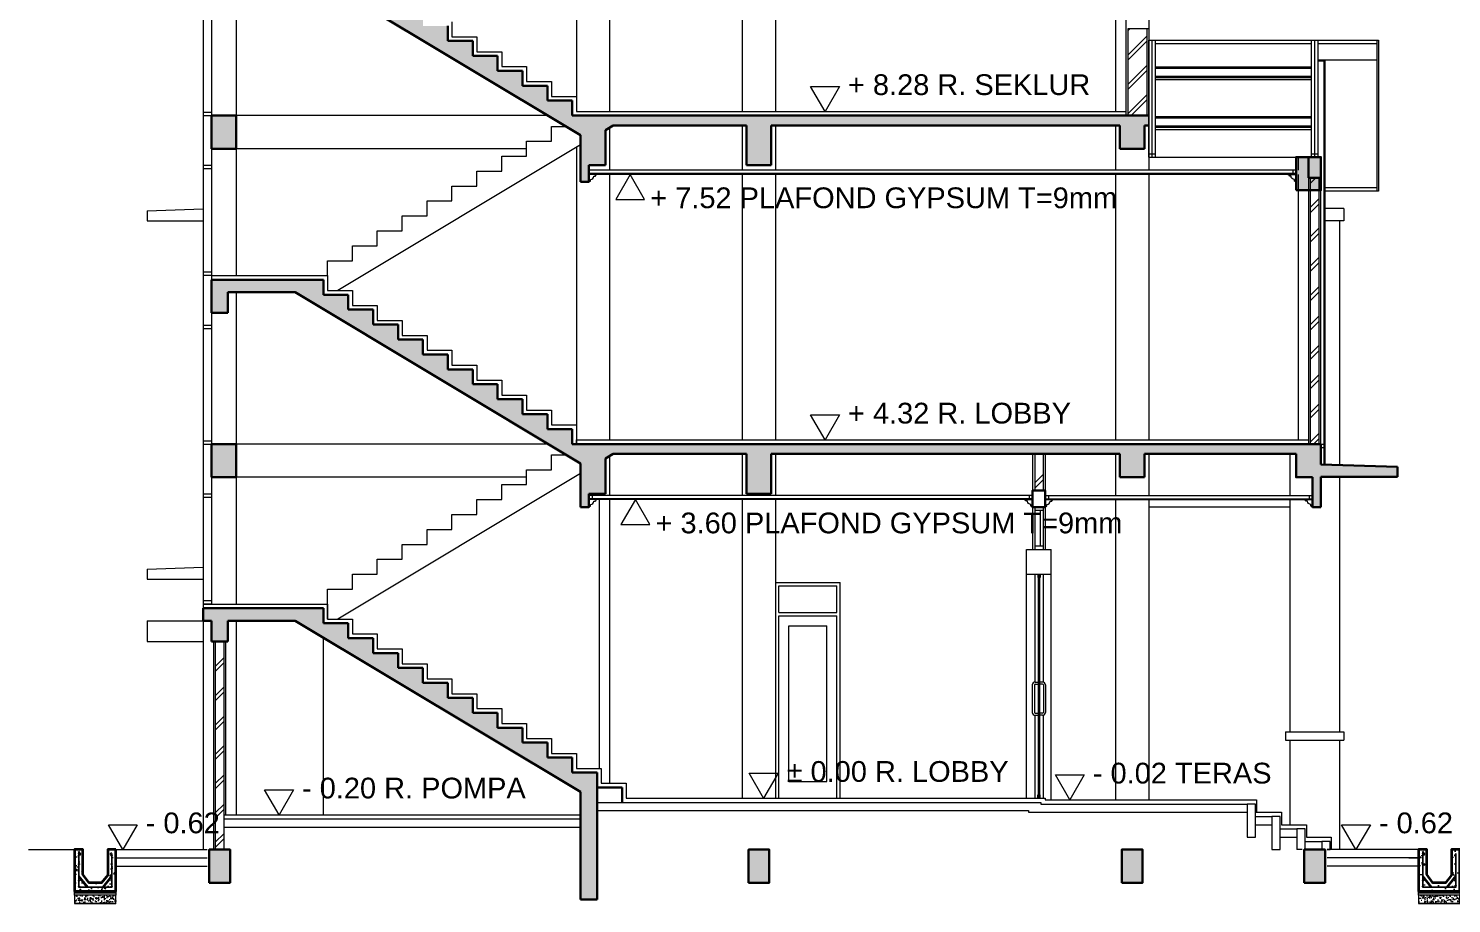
# Model space of a CAD drawing. Header units: millimetres. Extents: x -11 to 1593, y -101 to 195.
# Drawn here: x 1175.43 to 1192.59, y 148.27 to 158.82 of the extents above; entities that cross this region are included whole.
import ezdxf

# ---------------------------------------------------------------- set-up
doc = ezdxf.new("R2010")
doc.units = ezdxf.units.MM
for name, color, linetype, lineweight in [('ars', 11, 'Continuous', 5), ('ARSIR BETON', 47, 'Continuous', 5), ('ARSIR WARNA', 43, 'Continuous', 0), ('balok', 111, 'Continuous', 35), ('bata', 5, 'Continuous', 25), ('blk', 1, 'Continuous', 30), ('dinding', 5, 'Continuous', 15), ('kap', 71, 'Continuous', 15), ('kus', 63, 'Continuous', 15), ('lan', 7, 'Continuous', 15), ('not', 7, 'Continuous', 20), ('PARTISI', 190, 'Continuous', 9), ('pla', 213, 'Continuous', 15), ('sol kol', 8, 'Continuous', 0), ('tem', 5, 'Continuous', 20), ('u', 6, 'Continuous', 20)]:
    doc.layers.add(name, color=color, linetype=linetype, lineweight=lineweight)
doc.styles.add('S', font='SIMPLEX', dxfattribs={"width": 1.1})
doc.styles.get("Standard").update_dxf_attribs({"font": 'ARIALUNI.TTF'})
doc.linetypes.add('BATTING', pattern='A,0.0001,-0.1,[134,ltypeshp.shx,S=0.1,R=0,X=-0.1,Y=0],-0.2,[134,ltypeshp.shx,S=0.1,R=180,X=0.1,Y=0],-0.1', length=0.4001)

# ---------------------------------------------------------------- blocks, each defined once
blk = doc.blocks.new('PEIL')
blk.add_lwpolyline([(-0.188, 0.325), (0.188, 0.325), (0, 0)], close=True)
at = {"style": 'S', "width": 1.1, "flags": 4}
blk.add_attdef('CAT', (0.265, 0.036), '', height=0.2, dxfattribs=at)
blk = doc.blocks.new('PEILA')
blk.add_lwpolyline([(-0.188, -0.325), (0.188, -0.325), (0, 0)], close=True)
at = {"style": 'S', "width": 1.1, "flags": 4}
blk.add_attdef('CAT', (0.265, -0.289), '', height=0.2, dxfattribs=at)
blk = doc.blocks.new('uditch30')
at = {"layer": 'ARSIR BETON'}
h = blk.add_hatch(dxfattribs=at)
h.set_pattern_fill('AR-CONC', color=256, scale=0.00125, style=0)
h.set_pattern_definition([(50, (-125.69034, -36.08426), (0.22772344, -0.0199232), [0.02381173, -0.261929]), (355, (-125.69034, -36.08426), (-0.0440521, 0.23881305), [0.0190494, -0.2095432]), (100.451, (-125.67136, -36.08592), (0.18367216, 0.21888875), [0.02023684, -0.22260527]), (46.1842, (-125.69034, -36.02076), (0.3388378, -0.0525512), [0.0357176, -0.3928935]), (96.6356, (-125.6621, -36.02514), (0.2967457, 0.3092719), [0.0303553, -0.3339079]), (351.184, (-125.69034, -36.02076), (0.2967461, 0.3092714), [0.0285741, -0.3143148]), (21, (-125.6586, -36.03663), (0.18951245, -0.12782775), [0.02381173, -0.261929]), (326, (-125.6586, -36.03663), (0.07725003, 0.2302275), [0.0190494, -0.2095432]), (71.4514, (-125.6428, -36.04729), (0.26676195, 0.10240025), [0.02023684, -0.22260527]), (37.5, (-125.69034, -36.08426), (0.00386063, 0.105690367), [0, -0.20700328, 0, -0.2127181, 0, -0.21033692]), (7.5, (-125.69034, -36.08426), (0.08352187, 0.12522165), [0, -0.12128106, 0, -0.20224093, 0, -0.08016615]), (327.5, (-125.76114, -36.08426), (0.16948274, -0.0071607), [0, -0.07937242, 0, -0.24764196, 0, -0.32860183]), (317.5, (-125.79289, -36.08426), (0.18515547, 0.03178208), [0, -0.10318415, 0, -0.16445966, 0, -0.23335492])])
h.paths.add_polyline_path([(0.15, 0.5), (0.25, 0.5), (0.25, 0.15), (-0.25, 0.15), (-0.25, 0.65), (-0.15, 0.65), (-0.15, 0.35), (-0.075, 0.25), (0.075, 0.25), (0.149, 0.343), (0.149, 0.392), (0.15, 0.393)])
h.paths.add_polyline_path([(0.25, 0.54), (0.15, 0.54), (0.15, 0.65), (0.2, 0.65), (0.25, 0.65)])
h = blk.add_hatch(dxfattribs=at)
h.set_pattern_fill('AR-SAND', color=256, scale=0.000999968, style=0)
h.set_pattern_definition([(37.5, (119.454956, -26.241597), (-0.001599979, 0.048939735), [0, -0.038606747, 0, -0.043178598, 0, -0.04127366]), (7.5, (119.454956, -26.2416), (0.04495087, 0.071680183), [0, -0.020827324, 0, -0.03479687, 0, -0.013334567]), (327.5, (119.423715, -26.241597), (0.079096669, 0.000143714), [0, -0.012699588, 0, -0.045718516, 0, -0.059688062]), (317.5, (119.423715, -26.2416), (0.076353166, 0.02229221), [0, -0.006349794, 0, -0.029971027, 0, -0.034288887])])
h.paths.add_polyline_path([(-0.25, 0), (0.25, 0), (0.25, 0.1), (-0.25, 0.1)])
for p, q in [((0.25, 0.1), (-0.25, 0.1)), ((0.25, 0), (-0.25, 0))]:
    blk.add_line(p, q)
at = {"layer": 'ars'}
for points in [[(-0.25, 0.15), (0.25, 0.15), (0.25, 0.1), (-0.25, 0.1)], [(-0.25, 0), (0.25, 0), (0.25, 0.1), (-0.25, 0.1)]]:
    blk.add_lwpolyline(points, close=True, dxfattribs=at)
at = {"layer": 'ARSIR WARNA', "linetype": 'BATTING', "ltscale": 0.06}
blk.add_lwpolyline([(0.25, 0.125), (-0.25, 0.125)], dxfattribs=at)
at = {"layer": 'balok', "ltscale": 0.01}
blk.add_lwpolyline([(0.25, 0.65), (0.15, 0.65), (0.15, 0.343), (0.075, 0.25), (-0.075, 0.25), (-0.15, 0.35), (-0.15, 0.65), (-0.25, 0.65), (-0.25, 0.15), (0.25, 0.15)], close=True, dxfattribs=at)
blk.add_lwpolyline([(0.25, 0.54), (0.25, 0.6)], dxfattribs=at)
at = {"layer": 'bata', "lineweight": 9}
for p, q in [((-0.202, 0.627), (-0.202, 0.197)), ((-0.197, 0.611), (-0.197, 0.202)), ((0.2, 0.202), (0.2, 0.586)), ((0.205, 0.197), (0.205, 0.604)), ((-0.202, 0.197), (0.205, 0.197)), ((-0.197, 0.202), (0.2, 0.202))]:
    blk.add_line(p, q, dxfattribs=at)
at = {"layer": 'bata'}
for p, q in [((-0.181, 0.587), (-0.177, 0.59)), ((-0.197, 0.336), (-0.091, 0.202)), ((-0.197, 0.323), (-0.101, 0.202)), ((0.091, 0.202), (0.2, 0.338)), ((0.101, 0.202), (0.2, 0.326))]:
    blk.add_line(p, q, dxfattribs=at)
for points in [[(-0.177, 0.59), (-0.202, 0.627)], [(-0.177, 0.59), (-0.181, 0.587), (-0.197, 0.611)]]:
    blk.add_lwpolyline(points, dxfattribs=at)
at = {"layer": 'bata', "lineweight": 9}
blk.add_lwpolyline([(0.2, 0.586), (0.193, 0.575), (0.189, 0.578), (0.205, 0.604)], dxfattribs=at)
at = {"layer": 'bata'}
for centre in [(-0.195, 0.601), (0.197, 0.576), (-0.197, 0.475), (-0.197, 0.475), (-0.195, 0.475), (0.197, 0.475), (0.197, 0.475), (-0.196, 0.275), (-0.195, 0.205), (0.196, 0.275), (0.197, 0.205)]:
    blk.add_circle(centre, 0.00268, dxfattribs=at)
at = {"layer": 'lan'}
for p, q in [((-0.15, 0.65), (-0.15, 0.55)), ((-0.15, 0.65), (-0.15, 0.55)), ((-0.15, 0.65), (-0.15, 0.55)), ((0.15, 0.65), (0.15, 0.55)), ((0.25, 0.65), (0.25, 0.586)), ((0.25, 0.65), (0.25, 0.586))]:
    blk.add_line(p, q, dxfattribs=at)
at = {"layer": 'tem'}
for p, q in [((-0.25, 0.65), (-0.25, 0.25)), ((-0.25, 0.55), (-0.25, 0.25)), ((-0.25, 0.55), (-0.25, 0.25)), ((-0.25, 0.55), (-0.25, 0.25)), ((-0.25, 0.55), (-0.25, 0.25)), ((0.25, 0.65), (0.25, 0.25)), ((0.25, 0.65), (0.25, 0.25)), ((0.25, 0.65), (0.25, 0.25)), ((0.25, 0.65), (0.25, 0.25)), ((0.25, 0.65), (0.25, 0.25)), ((0.25, 0.55), (0.25, 0.25))]:
    blk.add_line(p, q, dxfattribs=at)

msp = doc.modelspace()

# ---------------------------------------------------------------- hatches: boundary and pattern name
at = {"layer": 'ars'}
h = msp.add_hatch(dxfattribs=at)
h.set_pattern_fill('TEMBOK', color=256, scale=0.25)
h.set_pattern_definition([(45, (1174.74117, 108.1377), (-0.1767767, 0.1767767), []), (45, (1174.80367, 108.1377), (-0.1767767, 0.1767767), [])])
h.paths.add_polyline_path([(1188.687, 157.7667), (1188.687, 158.8167), (1188.912, 158.8167), (1188.912, 157.7667)])
h = msp.add_hatch(dxfattribs=at)
h.set_pattern_fill('TEMBOK', color=256, scale=0.25)
h.set_pattern_definition([(45, (1176.94117, 104.1777), (-0.1767767, 0.1767767), []), (45, (1177.00367, 104.1777), (-0.1767767, 0.1767767), [])])
h.paths.add_polyline_path([(1190.887, 153.8067), (1190.887, 157.0167), (1190.987, 157.0167), (1190.987, 153.8067)])
h = msp.add_hatch(dxfattribs=at)
h.set_pattern_fill('TEMBOK', color=256, scale=0.25)
h.set_pattern_definition([(45, (1173.61617, 104.0377), (-0.1767767, 0.1767767), []), (45, (1173.67867, 104.0377), (-0.1767767, 0.1767767), [])])
h.paths.add_polyline_path([(1187.662, 153.6167), (1187.562, 153.6167), (1187.562, 153.2467), (1187.662, 153.2467)])
h = msp.add_hatch(dxfattribs=at)
h.set_pattern_fill('TEMBOK', color=256, scale=0.25)
h.set_pattern_definition([(45, (1163.74117, 99.7077), (-0.1767767, 0.1767767), []), (45, (1163.80367, 99.7077), (-0.1767767, 0.1767767), [])])
h.paths.add_polyline_path([(1177.687, 148.9167), (1177.687, 151.4267), (1177.787, 151.4267), (1177.787, 148.9167)])
at = {"layer": 'sol kol'}
h = msp.add_hatch(color=256, dxfattribs=at)
h.dxf.hatch_style = 1
h.paths.add_polyline_path([(1188.587, 157.3667), (1188.887, 157.3667), (1188.887, 157.6467), (1188.937, 157.6467), (1188.937, 157.7667), (1181.987, 157.7667), (1181.987, 157.9467), (1181.687, 157.9467), (1181.687, 158.1267), (1181.387, 158.1267), (1181.387, 158.3067), (1181.087, 158.3067), (1181.087, 158.4867), (1180.787, 158.4867), (1180.787, 158.6667), (1180.487, 158.6667), (1180.487, 158.8467), (1180.187, 158.8467), (1180.187, 159.0267), (1179.887, 159.0267), (1179.887, 159.2067), (1179.587, 159.2067), (1179.587, 159.3867), (1179.287, 159.3867), (1179.287, 159.5667), (1178.987, 159.5667), (1178.987, 159.7467), (1177.637, 159.7467), (1177.637, 159.3467), (1177.837, 159.3467), (1177.837, 159.5967), (1178.6454, 159.5967), (1182.087, 157.5318), (1182.087, 156.9667), (1182.187, 156.9667), (1182.187, 157.1667), (1182.387, 157.1667), (1182.387, 157.5918), (1182.4785, 157.6467), (1184.087, 157.6467), (1184.087, 157.1667), (1184.387, 157.1667), (1184.387, 157.6467), (1188.587, 157.6467)])
h = msp.add_hatch(color=256, dxfattribs=at)
h.dxf.hatch_style = 1
h.paths.add_polyline_path([(1177.637, 157.3667), (1177.937, 157.3667), (1177.937, 157.7667), (1177.637, 157.7667)])
h = msp.add_hatch(color=256, dxfattribs=at)
h.dxf.hatch_style = 1
h.paths.add_polyline_path([(1190.712, 156.8667), (1191.012, 156.8667), (1191.012, 157.2667), (1190.712, 157.2667)])
h = msp.add_hatch(color=256, dxfattribs=at)
h.dxf.hatch_style = 1
h.paths.add_polyline_path([(1181.987, 153.8067), (1181.987, 153.9867), (1181.687, 153.9867), (1181.687, 154.1667), (1181.387, 154.1667), (1181.387, 154.3467), (1181.087, 154.3467), (1181.087, 154.5267), (1180.787, 154.5267), (1180.787, 154.7067), (1180.487, 154.7067), (1180.487, 154.8867), (1180.187, 154.8867), (1180.187, 155.0667), (1179.887, 155.0667), (1179.887, 155.2467), (1179.587, 155.2467), (1179.587, 155.4267), (1179.287, 155.4267), (1179.287, 155.6067), (1178.987, 155.6067), (1178.987, 155.7867), (1177.637, 155.7867), (1177.637, 155.3867), (1177.837, 155.3867), (1177.837, 155.6367), (1178.6454, 155.6367), (1182.087, 153.5718), (1182.087, 153.0467), (1182.187, 153.0467), (1182.187, 153.1367), (1182.187, 153.2067), (1182.387, 153.2067), (1182.387, 153.6318), (1182.4785, 153.6867), (1184.087, 153.6867), (1184.087, 153.2067), (1184.387, 153.2067), (1184.387, 153.6867), (1188.587, 153.6867), (1188.587, 153.4067), (1188.887, 153.4067), (1188.887, 153.6867), (1190.712, 153.6867), (1190.712, 153.4067), (1190.912, 153.4067), (1190.912, 153.2827), (1190.912, 153.2067), (1190.912, 153.0467), (1191.012, 153.0467), (1191.012, 153.4117), (1191.937, 153.4117), (1191.937, 153.5317), (1191.012, 153.5617), (1191.012, 153.8067)])
h = msp.add_hatch(color=256, dxfattribs=at)
h.dxf.hatch_style = 1
h.paths.add_polyline_path([(1177.637, 153.4067), (1177.937, 153.4067), (1177.937, 153.8067), (1177.637, 153.8067)])
h = msp.add_hatch(color=256, dxfattribs=at)
h.dxf.hatch_style = 1
h.paths.add_polyline_path([(1182.287, 148.3167), (1182.287, 149.8467), (1181.987, 149.8467), (1181.987, 150.0267), (1181.687, 150.0267), (1181.687, 150.2067), (1181.387, 150.2067), (1181.387, 150.3867), (1181.087, 150.3867), (1181.087, 150.5667), (1180.787, 150.5667), (1180.787, 150.7467), (1180.487, 150.7467), (1180.487, 150.9267), (1180.187, 150.9267), (1180.187, 151.1067), (1179.887, 151.1067), (1179.887, 151.2867), (1179.587, 151.2867), (1179.587, 151.4667), (1179.287, 151.4667), (1179.287, 151.6467), (1178.987, 151.6467), (1178.987, 151.8267), (1177.537, 151.8267), (1177.537, 151.6767), (1177.637, 151.6767), (1177.637, 151.4267), (1177.837, 151.4267), (1177.837, 151.6767), (1178.6454, 151.6767), (1182.087, 149.6118), (1182.087, 148.3167)])
h = msp.add_hatch(color=256, dxfattribs=at)
h.dxf.hatch_style = 1
h.paths.add_polyline_path([(1177.612, 148.5167), (1177.862, 148.5167), (1177.862, 148.9167), (1177.612, 148.9167)])
h = msp.add_hatch(color=256, dxfattribs=at)
h.dxf.hatch_style = 1
h.paths.add_polyline_path([(1184.112, 148.5167), (1184.362, 148.5167), (1184.362, 148.9167), (1184.112, 148.9167)])
h = msp.add_hatch(color=256, dxfattribs=at)
h.dxf.hatch_style = 1
h.paths.add_polyline_path([(1188.612, 148.5167), (1188.862, 148.5167), (1188.862, 148.9167), (1188.612, 148.9167)])
h = msp.add_hatch(color=256, dxfattribs=at)
h.dxf.hatch_style = 1
h.paths.add_polyline_path([(1190.812, 148.5167), (1191.062, 148.5167), (1191.062, 148.9167), (1190.812, 148.9167)])

# ---------------------------------------------------------------- linework, layer by layer
at = {"layer": 'ars'}
for p, q in [((1191.687, 158.4329), (1190.977, 158.4329)), ((1191.062, 153.5601), (1191.062, 158.4329)), ((1190.712, 157.0567), (1182.187, 157.0567)), ((1187.562, 153.6867), (1187.562, 153.2467)), ((1187.662, 153.6867), (1187.662, 153.2467)), ((1187.537, 153.1367), (1182.187, 153.1367)), ((1187.687, 153.1367), (1190.912, 153.1367))]:
    msp.add_line(p, q, dxfattribs=at)
for points in [[(1188.687, 157.7667), (1188.687, 158.8167), (1188.912, 158.8167), (1188.912, 157.7667)], [(1190.887, 153.8067), (1190.887, 157.0167), (1190.987, 157.0167), (1190.987, 153.8067)], [(1177.687, 148.9167), (1177.687, 151.4267), (1177.787, 151.4267), (1177.787, 148.9167)]]:
    msp.add_lwpolyline(points, close=True, dxfattribs=at)
at = {"layer": 'blk'}
for p, q in [((1182.087, 157.5318), (1178.6454, 159.5967)), ((1180.487, 158.8467), (1180.487, 158.6667)), ((1180.487, 158.6667), (1180.787, 158.6667)), ((1180.787, 158.6667), (1180.787, 158.4867)), ((1180.787, 158.4867), (1181.087, 158.4867)), ((1181.087, 158.4867), (1181.087, 158.3067)), ((1181.087, 158.3067), (1181.387, 158.3067)), ((1181.387, 158.3067), (1181.387, 158.1267)), ((1181.387, 158.1267), (1181.687, 158.1267)), ((1181.687, 158.1267), (1181.687, 157.9467)), ((1181.687, 157.9467), (1181.987, 157.9467)), ((1181.987, 157.9467), (1181.987, 157.7667)), ((1181.987, 157.7667), (1188.937, 157.7667)), ((1182.087, 157.5318), (1182.087, 156.9667)), ((1182.4785, 157.6467), (1182.387, 157.5918)), ((1182.387, 157.5918), (1182.387, 157.1667)), ((1182.4785, 157.6467), (1184.087, 157.6467)), ((1184.087, 157.6467), (1184.087, 157.1667)), ((1184.387, 157.6467), (1188.587, 157.6467)), ((1184.387, 157.6467), (1184.387, 157.1667)), ((1188.587, 157.6467), (1188.587, 157.3667)), ((1188.887, 157.6467), (1188.937, 157.6467)), ((1188.887, 157.6467), (1188.887, 157.3667)), ((1188.587, 157.3667), (1188.887, 157.3667)), ((1182.187, 157.1667), (1182.387, 157.1667)), ((1182.187, 157.1667), (1182.187, 156.9667)), ((1184.087, 157.1667), (1184.387, 157.1667)), ((1182.187, 156.9667), (1182.087, 156.9667)), ((1177.637, 155.7867), (1178.987, 155.7867)), ((1177.637, 155.3867), (1177.637, 155.7867)), ((1178.987, 155.7867), (1178.987, 155.6067)), ((1177.837, 155.6367), (1178.6454, 155.6367)), ((1177.837, 155.3867), (1177.837, 155.6367)), ((1182.087, 153.5718), (1178.6454, 155.6367)), ((1178.987, 155.6067), (1179.287, 155.6067)), ((1179.287, 155.6067), (1179.287, 155.4267)), ((1179.287, 155.4267), (1179.587, 155.4267)), ((1179.587, 155.4267), (1179.587, 155.2467)), ((1177.637, 155.3867), (1177.837, 155.3867)), ((1179.587, 155.2467), (1179.887, 155.2467)), ((1179.887, 155.2467), (1179.887, 155.0667)), ((1179.887, 155.0667), (1180.187, 155.0667)), ((1180.187, 155.0667), (1180.187, 154.8867)), ((1180.187, 154.8867), (1180.487, 154.8867)), ((1180.487, 154.8867), (1180.487, 154.7067)), ((1180.487, 154.7067), (1180.787, 154.7067)), ((1180.787, 154.7067), (1180.787, 154.5267)), ((1180.787, 154.5267), (1181.087, 154.5267)), ((1181.087, 154.5267), (1181.087, 154.3467)), ((1181.087, 154.3467), (1181.387, 154.3467)), ((1181.387, 154.3467), (1181.387, 154.1667)), ((1181.387, 154.1667), (1181.687, 154.1667)), ((1181.687, 154.1667), (1181.687, 153.9867)), ((1181.687, 153.9867), (1181.987, 153.9867)), ((1181.987, 153.9867), (1181.987, 153.8067)), ((1181.987, 153.8067), (1191.012, 153.8067)), ((1191.012, 153.8067), (1191.012, 153.5617)), ((1182.087, 153.5718), (1182.087, 153.0467)), ((1182.4785, 153.6867), (1182.387, 153.6318)), ((1182.387, 153.6318), (1182.387, 153.2067)), ((1182.4785, 153.6867), (1184.087, 153.6867)), ((1184.087, 153.6867), (1184.087, 153.2067)), ((1184.387, 153.6867), (1188.587, 153.6867)), ((1184.387, 153.6867), (1184.387, 153.2067)), ((1188.587, 153.6867), (1188.587, 153.4067)), ((1188.887, 153.6867), (1190.712, 153.6867)), ((1188.887, 153.6867), (1188.887, 153.4067)), ((1191.012, 153.5617), (1191.937, 153.5317)), ((1188.587, 153.4067), (1188.887, 153.4067)), ((1190.912, 153.4067), (1190.912, 153.2827)), ((1191.012, 153.4117), (1191.012, 153.0467)), ((1191.012, 153.4117), (1191.937, 153.4117)), ((1191.937, 153.5317), (1191.937, 153.4117)), ((1182.187, 153.2067), (1182.387, 153.2067)), ((1182.187, 153.2067), (1182.187, 153.0467)), ((1184.087, 153.2067), (1184.387, 153.2067)), ((1190.912, 153.2827), (1190.912, 153.2067)), ((1190.912, 153.2067), (1190.912, 153.0467)), ((1182.087, 153.0467), (1182.187, 153.0467)), ((1190.912, 153.0467), (1191.012, 153.0467)), ((1177.537, 151.8267), (1177.537, 151.6767)), ((1177.537, 151.8267), (1178.987, 151.8267)), ((1178.987, 151.8267), (1178.987, 151.6467)), ((1177.537, 151.6767), (1177.637, 151.6767)), ((1177.637, 151.4267), (1177.637, 151.6767)), ((1177.837, 151.6767), (1178.6454, 151.6767)), ((1177.837, 151.4267), (1177.837, 151.6767)), ((1182.087, 149.6118), (1178.6454, 151.6767)), ((1178.987, 151.6467), (1179.287, 151.6467)), ((1179.287, 151.6467), (1179.287, 151.4667)), ((1177.637, 151.4267), (1177.837, 151.4267)), ((1179.287, 151.4667), (1179.587, 151.4667)), ((1179.587, 151.4667), (1179.587, 151.2867)), ((1179.587, 151.2867), (1179.887, 151.2867)), ((1179.887, 151.2867), (1179.887, 151.1067)), ((1179.887, 151.1067), (1180.187, 151.1067)), ((1180.187, 151.1067), (1180.187, 150.9267)), ((1180.187, 150.9267), (1180.487, 150.9267)), ((1180.487, 150.9267), (1180.487, 150.7467)), ((1180.487, 150.7467), (1180.787, 150.7467)), ((1180.787, 150.7467), (1180.787, 150.5667)), ((1180.787, 150.5667), (1181.087, 150.5667)), ((1181.087, 150.5667), (1181.087, 150.3867)), ((1181.087, 150.3867), (1181.387, 150.3867)), ((1181.387, 150.3867), (1181.387, 150.2067)), ((1181.387, 150.2067), (1181.687, 150.2067)), ((1181.687, 150.2067), (1181.687, 150.0267)), ((1181.687, 150.0267), (1181.987, 150.0267)), ((1181.987, 150.0267), (1181.987, 149.8467)), ((1181.987, 149.8467), (1182.287, 149.8467)), ((1182.287, 149.8467), (1182.287, 148.3167)), ((1182.087, 149.6118), (1182.087, 148.3167)), ((1182.287, 149.6667), (1182.587, 149.6667)), ((1182.587, 149.6667), (1182.587, 149.4867)), ((1182.087, 148.3167), (1182.287, 148.3167))]:
    msp.add_line(p, q, dxfattribs=at)
for points in [[(1177.637, 157.3667), (1177.937, 157.3667), (1177.937, 157.7667), (1177.637, 157.7667)], [(1190.712, 156.8667), (1191.012, 156.8667), (1191.012, 157.2667), (1190.712, 157.2667)], [(1190.862, 157.0167), (1191.012, 157.0167), (1191.012, 157.2667), (1190.862, 157.2667)], [(1177.637, 153.4067), (1177.937, 153.4067), (1177.937, 153.8067), (1177.637, 153.8067)], [(1187.537, 153.0467), (1187.687, 153.0467), (1187.687, 153.2467), (1187.537, 153.2467)], [(1177.612, 148.5167), (1177.862, 148.5167), (1177.862, 148.9167), (1177.612, 148.9167)], [(1184.112, 148.5167), (1184.362, 148.5167), (1184.362, 148.9167), (1184.112, 148.9167)], [(1188.612, 148.5167), (1188.862, 148.5167), (1188.862, 148.9167), (1188.612, 148.9167)], [(1190.812, 148.5167), (1191.062, 148.5167), (1191.062, 148.9167), (1190.812, 148.9167)]]:
    msp.add_lwpolyline(points, close=True, dxfattribs=at)
msp.add_lwpolyline([(1190.912, 153.4067), (1190.712, 153.4067), (1190.712, 153.6867)], dxfattribs=at)
at = {"layer": 'dinding'}
msp.add_line((1178.987, 149.3367), (1178.987, 151.4718), dxfattribs=at)
at = {"layer": 'kap'}
for p, q in [((1188.937, 158.6754), (1191.707, 158.6754)), ((1188.937, 157.2667), (1188.937, 158.6754)), ((1188.977, 157.2667), (1188.977, 158.6754)), ((1189.017, 157.2667), (1189.017, 158.6754)), ((1189.017, 158.6354), (1190.897, 158.6354)), ((1190.897, 157.2667), (1190.897, 158.6754)), ((1190.937, 157.2667), (1190.937, 158.6754)), ((1190.977, 157.2667), (1190.977, 158.6754)), ((1190.977, 158.6354), (1191.687, 158.6354)), ((1191.687, 158.6754), (1191.687, 156.8547)), ((1191.707, 158.6754), (1191.707, 156.8547)), ((1190.897, 158.3514), (1189.017, 158.3514)), ((1190.897, 158.3341), (1189.017, 158.3341)), ((1190.897, 158.2388), (1189.017, 158.2388)), ((1190.897, 158.2215), (1189.017, 158.2215)), ((1190.897, 158.1965), (1189.017, 158.1965)), ((1190.897, 157.7514), (1189.017, 157.7514)), ((1190.897, 157.7341), (1189.017, 157.7341)), ((1190.897, 157.6388), (1189.017, 157.6388)), ((1190.897, 157.6215), (1189.017, 157.6215)), ((1190.897, 157.5965), (1189.017, 157.5965)), ((1188.937, 157.3067), (1189.017, 157.3067)), ((1190.897, 157.3067), (1190.977, 157.3067)), ((1191.687, 156.8972), (1191.062, 156.8972)), ((1191.707, 156.8547), (1191.062, 156.8547))]:
    msp.add_line(p, q, dxfattribs=at)
at = {"layer": 'kus'}
for p, q in [((1177.537, 164.4167), (1177.537, 151.8767)), ((1177.637, 164.4167), (1177.637, 151.8767)), ((1177.537, 157.8067), (1177.637, 157.8067)), ((1177.537, 157.7667), (1177.637, 157.7667)), ((1177.537, 157.1667), (1177.637, 157.1667)), ((1177.537, 157.1267), (1177.637, 157.1267)), ((1177.637, 155.8767), (1177.537, 155.8767)), ((1177.637, 155.8367), (1177.537, 155.8367)), ((1177.637, 155.2367), (1177.537, 155.2367)), ((1177.637, 155.1967), (1177.537, 155.1967)), ((1177.537, 153.8467), (1177.637, 153.8467)), ((1177.537, 153.8067), (1177.637, 153.8067)), ((1177.537, 153.2067), (1177.637, 153.2067)), ((1177.537, 153.1667), (1177.637, 153.1667)), ((1187.562, 153.0467), (1187.562, 152.5367)), ((1187.662, 153.0467), (1187.662, 152.5367)), ((1187.662, 153.0067), (1187.562, 153.0067)), ((1187.627, 153.0067), (1187.627, 152.5767)), ((1187.662, 152.5767), (1187.562, 152.5767)), ((1187.598, 152.2367), (1187.598, 152.1967)), ((1187.603, 152.1967), (1187.598, 152.1967)), ((1187.603, 152.2367), (1187.603, 149.5367)), ((1187.621, 152.2367), (1187.621, 149.5367)), ((1187.626, 152.1967), (1187.621, 152.1967)), ((1187.626, 152.2367), (1187.626, 152.1967)), ((1177.637, 151.9167), (1177.537, 151.9167)), ((1177.637, 151.8767), (1177.537, 151.8767)), ((1187.533, 150.9017), (1187.533, 150.5717)), ((1187.558, 150.9017), (1187.558, 150.5717)), ((1187.568, 150.9367), (1187.603, 150.9367)), ((1187.568, 150.9117), (1187.603, 150.9117)), ((1187.656, 150.9367), (1187.621, 150.9367)), ((1187.656, 150.9117), (1187.621, 150.9117)), ((1187.666, 150.9017), (1187.666, 150.5717)), ((1187.691, 150.9017), (1187.691, 150.5717)), ((1187.568, 150.5617), (1187.603, 150.5617)), ((1187.568, 150.5367), (1187.603, 150.5367)), ((1187.656, 150.5617), (1187.621, 150.5617)), ((1187.656, 150.5367), (1187.621, 150.5367)), ((1187.603, 149.5767), (1187.598, 149.5767)), ((1187.598, 149.5367), (1187.598, 149.5767)), ((1187.626, 149.5767), (1187.621, 149.5767)), ((1187.626, 149.5367), (1187.626, 149.5767))]:
    msp.add_line(p, q, dxfattribs=at)
for centre, radius, start, end in [((1187.568, 150.9017), 0.035, 90, 180), ((1187.568, 150.9017), 0.01, 90, 180), ((1187.656, 150.9017), 0.035, 0, 90), ((1187.656, 150.9017), 0.01, 0, 90), ((1187.568, 150.5717), 0.035, 180, 270), ((1187.568, 150.5717), 0.01, 180, 270), ((1187.656, 150.5717), 0.01, 270, 0), ((1187.656, 150.5717), 0.035, 270, 0)]:
    msp.add_arc(centre, radius, start, end, dxfattribs=at)
at = {"layer": 'lan'}
for p, q in [((1182.037, 160.9267), (1182.037, 157.8167)), ((1182.437, 161.0167), (1182.437, 157.8167)), ((1188.662, 160.4567), (1188.662, 157.7667)), ((1180.537, 158.8967), (1180.537, 158.7167)), ((1180.537, 158.7167), (1180.837, 158.7167)), ((1180.837, 158.7167), (1180.837, 158.5367)), ((1188.912, 158.8167), (1188.937, 158.8167)), ((1180.837, 158.5367), (1181.137, 158.5367)), ((1181.137, 158.5367), (1181.137, 158.3567)), ((1181.137, 158.3567), (1181.437, 158.3567)), ((1181.437, 158.3567), (1181.437, 158.1767)), ((1181.437, 158.1767), (1181.737, 158.1767)), ((1181.737, 158.1767), (1181.737, 157.9967)), ((1181.737, 157.9967), (1182.037, 157.9967)), ((1181.6954, 157.7667), (1177.937, 157.7667)), ((1182.037, 157.8167), (1188.662, 157.8167)), ((1181.737, 157.4567), (1181.737, 157.6367)), ((1181.737, 157.6367), (1181.9121, 157.6367)), ((1181.737, 157.6367), (1181.9121, 157.6367)), ((1182.437, 157.6218), (1182.437, 157.1067)), ((1181.437, 157.3667), (1177.937, 157.3667)), ((1182.087, 157.4118), (1179.1618, 155.6567)), ((1181.437, 157.4567), (1181.737, 157.4567)), ((1181.437, 157.2767), (1181.437, 157.4567)), ((1182.037, 157.3818), (1182.037, 153.8067)), ((1181.137, 157.2767), (1181.437, 157.2767)), ((1181.137, 157.0967), (1181.137, 157.2767)), ((1180.837, 157.0967), (1181.137, 157.0967)), ((1180.837, 156.9167), (1180.837, 157.0967)), ((1182.437, 157.0567), (1182.437, 153.8567)), ((1180.537, 156.9167), (1180.837, 156.9167)), ((1180.537, 156.7367), (1180.537, 156.9167)), ((1176.862, 156.6167), (1177.537, 156.6428)), ((1180.237, 156.7367), (1180.537, 156.7367)), ((1180.237, 156.5567), (1180.237, 156.7367)), ((1191.287, 156.6467), (1191.062, 156.6467)), ((1191.287, 156.6467), (1191.287, 156.4967)), ((1176.862, 156.6167), (1176.862, 156.4967)), ((1176.862, 156.4967), (1177.537, 156.4967)), ((1179.937, 156.5567), (1180.237, 156.5567)), ((1179.937, 156.3767), (1179.937, 156.5567)), ((1191.287, 156.4967), (1191.062, 156.4967)), ((1179.637, 156.3767), (1179.937, 156.3767)), ((1179.637, 156.1967), (1179.637, 156.3767)), ((1179.337, 156.1967), (1179.637, 156.1967)), ((1179.337, 156.0167), (1179.337, 156.1967)), ((1179.037, 156.0167), (1179.337, 156.0167)), ((1179.037, 155.8367), (1179.037, 156.0167)), ((1177.637, 155.8367), (1179.037, 155.8367)), ((1179.037, 155.8367), (1179.037, 155.6567)), ((1179.037, 155.6567), (1179.337, 155.6567)), ((1179.337, 155.6567), (1179.337, 155.4767)), ((1179.337, 155.4767), (1179.637, 155.4767)), ((1179.637, 155.4767), (1179.637, 155.2967)), ((1179.637, 155.2967), (1179.937, 155.2967)), ((1179.937, 155.2967), (1179.937, 155.1167)), ((1179.937, 155.1167), (1180.237, 155.1167)), ((1180.237, 155.1167), (1180.237, 154.9367)), ((1180.237, 154.9367), (1180.537, 154.9367)), ((1180.537, 154.9367), (1180.537, 154.7567)), ((1180.537, 154.7567), (1180.837, 154.7567)), ((1180.837, 154.7567), (1180.837, 154.5767)), ((1180.837, 154.5767), (1181.137, 154.5767)), ((1181.137, 154.5767), (1181.137, 154.3967)), ((1181.137, 154.3967), (1181.437, 154.3967)), ((1181.437, 154.3967), (1181.437, 154.2167)), ((1181.437, 154.2167), (1181.737, 154.2167)), ((1181.737, 154.2167), (1181.737, 154.0367)), ((1181.737, 154.0367), (1182.037, 154.0367)), ((1181.6954, 153.8067), (1177.937, 153.8067)), ((1182.037, 153.8067), (1182.037, 153.8567)), ((1182.037, 153.8567), (1190.862, 153.8567)), ((1191.012, 153.8067), (1191.052, 153.8067)), ((1191.012, 153.7667), (1191.052, 153.7667)), ((1181.737, 153.6767), (1181.9121, 153.6767)), ((1181.737, 153.4967), (1181.737, 153.6767)), ((1182.437, 153.6618), (1182.437, 153.1867)), ((1181.437, 153.4067), (1177.937, 153.4067)), ((1182.087, 153.4518), (1179.1618, 151.6967)), ((1181.437, 153.4967), (1181.737, 153.4967)), ((1181.437, 153.3167), (1181.437, 153.4967)), ((1181.137, 153.3167), (1181.437, 153.3167)), ((1181.137, 153.1367), (1181.137, 153.3167)), ((1180.837, 153.1367), (1181.137, 153.1367)), ((1180.837, 152.9567), (1180.837, 153.1367)), ((1182.312, 153.1367), (1182.312, 149.8967)), ((1182.437, 153.1367), (1182.437, 149.7167)), ((1187.537, 153.0467), (1187.537, 152.5367)), ((1187.687, 153.0467), (1187.687, 152.5367)), ((1190.637, 153.0467), (1188.937, 153.0467)), ((1180.537, 152.9567), (1180.837, 152.9567)), ((1180.537, 152.7767), (1180.537, 152.9567)), ((1180.237, 152.7767), (1180.537, 152.7767)), ((1180.237, 152.5967), (1180.237, 152.7767)), ((1179.937, 152.5967), (1180.237, 152.5967)), ((1179.937, 152.4167), (1179.937, 152.5967)), ((1187.462, 152.5367), (1187.762, 152.5367)), ((1187.462, 149.5367), (1187.462, 152.5367)), ((1187.762, 149.5167), (1187.762, 152.5367)), ((1179.637, 152.4167), (1179.937, 152.4167)), ((1179.637, 152.2367), (1179.637, 152.4167)), ((1176.862, 152.2967), (1177.537, 152.3228)), ((1176.862, 152.2967), (1176.862, 152.1767)), ((1176.862, 152.1767), (1177.537, 152.1767)), ((1179.337, 152.2367), (1179.637, 152.2367)), ((1179.337, 152.0567), (1179.337, 152.2367)), ((1187.462, 152.2367), (1187.762, 152.2367)), ((1179.037, 152.0567), (1179.337, 152.0567)), ((1179.037, 151.8767), (1179.037, 152.0567)), ((1177.537, 151.8767), (1177.537, 151.8267)), ((1177.537, 151.8767), (1179.037, 151.8767)), ((1179.037, 151.8767), (1179.037, 151.6967)), ((1179.037, 151.6967), (1179.037, 151.8767)), ((1176.862, 151.6767), (1177.537, 151.6767)), ((1176.862, 151.6767), (1176.862, 151.4267)), ((1179.037, 151.6967), (1179.337, 151.6967)), ((1179.337, 151.6967), (1179.337, 151.5167)), ((1179.337, 151.5167), (1179.637, 151.5167)), ((1179.637, 151.5167), (1179.637, 151.3367)), ((1176.862, 151.4267), (1177.537, 151.4267)), ((1179.637, 151.3367), (1179.937, 151.3367)), ((1179.937, 151.3367), (1179.937, 151.1567)), ((1179.937, 151.1567), (1180.237, 151.1567)), ((1180.237, 151.1567), (1180.237, 150.9767)), ((1180.237, 150.9767), (1180.537, 150.9767)), ((1180.537, 150.9767), (1180.537, 150.7967)), ((1180.537, 150.7967), (1180.837, 150.7967)), ((1180.837, 150.7967), (1180.837, 150.6167)), ((1180.837, 150.6167), (1181.137, 150.6167)), ((1181.137, 150.6167), (1181.137, 150.4367)), ((1181.137, 150.4367), (1181.437, 150.4367)), ((1181.437, 150.4367), (1181.437, 150.2567)), ((1181.437, 150.2567), (1181.737, 150.2567)), ((1181.737, 150.2567), (1181.737, 150.0767)), ((1181.737, 150.0767), (1182.037, 150.0767)), ((1182.037, 150.0767), (1182.037, 149.8967)), ((1182.037, 149.8967), (1182.337, 149.8967)), ((1182.337, 149.8967), (1182.337, 149.7167)), ((1182.337, 149.7167), (1182.637, 149.7167)), ((1182.637, 149.7167), (1182.637, 149.5367)), ((1182.287, 149.4867), (1187.637, 149.4867)), ((1182.637, 149.5367), (1187.687, 149.5367)), ((1187.637, 149.4867), (1187.637, 149.4667)), ((1187.637, 149.4667), (1190.122, 149.4667)), ((1187.687, 149.5367), (1187.687, 149.5167)), ((1187.687, 149.5167), (1190.237, 149.5167)), ((1190.237, 149.5167), (1190.237, 149.3667)), ((1177.787, 149.3367), (1182.087, 149.3367)), ((1177.787, 149.2867), (1182.087, 149.2867)), ((1182.287, 149.3867), (1187.487, 149.3867)), ((1187.487, 149.3867), (1187.487, 149.3667)), ((1187.487, 149.3667), (1190.122, 149.3667)), ((1190.222, 149.3667), (1190.237, 149.3667)), ((1190.222, 149.3167), (1190.422, 149.3167)), ((1190.237, 149.3667), (1190.537, 149.3667)), ((1190.537, 149.3667), (1190.537, 149.2167)), ((1177.787, 149.1867), (1182.087, 149.1867)), ((1190.222, 149.2167), (1190.422, 149.2167)), ((1190.522, 149.1667), (1190.722, 149.1667)), ((1190.537, 149.2167), (1190.837, 149.2167)), ((1190.837, 149.2167), (1190.837, 149.0667)), ((1175.4319, 148.9167), (1176.087, 148.9167)), ((1176.387, 148.9167), (1177.587, 148.9167)), ((1190.522, 149.0667), (1190.722, 149.0667)), ((1190.822, 149.0167), (1191.022, 149.0167)), ((1190.822, 148.9167), (1191.022, 148.9167)), ((1190.837, 149.0667), (1191.137, 149.0667)), ((1192.287, 148.9167), (1191.087, 148.9167)), ((1191.137, 149.0667), (1191.137, 148.9167)), ((1176.487, 148.8167), (1177.587, 148.8167)), ((1192.187, 148.8167), (1191.087, 148.8167)), ((1176.487, 148.7167), (1177.587, 148.7167)), ((1192.187, 148.7167), (1191.087, 148.7167))]:
    msp.add_line(p, q, dxfattribs=at)
for points in [[(1182.267, 157.0367), (1182.267, 157.0467), (1182.277, 157.0467), (1182.277, 157.0567), (1182.187, 157.0567), (1182.187, 156.9667), (1182.197, 156.9667), (1182.197, 156.9767), (1182.207, 156.9767), (1182.207, 156.9967, 0.4142136), (1182.247, 157.0367)], [(1190.632, 157.0367), (1190.632, 157.0467), (1190.622, 157.0467), (1190.622, 157.0567), (1190.712, 157.0567), (1190.712, 156.9667), (1190.702, 156.9667), (1190.702, 156.9767), (1190.692, 156.9767), (1190.692, 156.9967, -0.4142136), (1190.652, 157.0367)], [(1182.267, 153.1167), (1182.267, 153.1267), (1182.277, 153.1267), (1182.277, 153.1367), (1182.187, 153.1367), (1182.187, 153.0467), (1182.197, 153.0467), (1182.197, 153.0567), (1182.207, 153.0567), (1182.207, 153.0767, 0.4142136), (1182.247, 153.1167)], [(1187.457, 153.1167), (1187.457, 153.1267), (1187.447, 153.1267), (1187.447, 153.1367), (1187.537, 153.1367), (1187.537, 153.0467), (1187.527, 153.0467), (1187.527, 153.0567), (1187.517, 153.0567), (1187.517, 153.0767, -0.4142136), (1187.477, 153.1167)], [(1187.767, 153.1167), (1187.767, 153.1267), (1187.777, 153.1267), (1187.777, 153.1367), (1187.687, 153.1367), (1187.687, 153.0467), (1187.697, 153.0467), (1187.697, 153.0567), (1187.707, 153.0567), (1187.707, 153.0767, 0.4142136), (1187.747, 153.1167)], [(1190.832, 153.1167), (1190.832, 153.1267), (1190.822, 153.1267), (1190.822, 153.1367), (1190.912, 153.1367), (1190.912, 153.0467), (1190.902, 153.0467), (1190.902, 153.0567), (1190.892, 153.0567), (1190.892, 153.0767, -0.4142136), (1190.852, 153.1167)]]:
    msp.add_lwpolyline(points, format="xyb", close=True, dxfattribs=at)
at = {"layer": 'PARTISI'}
for p, q in [((1187.562, 152.2367), (1187.562, 150.9362)), ((1187.662, 152.2367), (1187.662, 150.9362)), ((1184.437, 152.1367), (1185.217, 152.1367)), ((1184.477, 152.0967), (1185.177, 152.0967)), ((1184.477, 151.7767), (1184.477, 152.0967)), ((1185.177, 151.7767), (1185.177, 152.0967)), ((1185.217, 149.5367), (1185.217, 152.1367)), ((1184.477, 151.7767), (1185.177, 151.7767)), ((1184.477, 151.7367), (1185.177, 151.7367)), ((1184.477, 149.5367), (1184.477, 151.7367)), ((1185.177, 149.5367), (1185.177, 151.7367)), ((1184.597, 151.6167), (1185.057, 151.6167)), ((1184.597, 149.7367), (1184.597, 151.6167)), ((1185.057, 149.7367), (1185.057, 151.6167)), ((1187.562, 150.5372), (1187.562, 149.5367)), ((1187.662, 150.5372), (1187.662, 149.5367)), ((1184.597, 149.7367), (1185.057, 149.7367))]:
    msp.add_line(p, q, dxfattribs=at)
at = {"layer": 'pla'}
for p, q in [((1191.052, 158.4229), (1190.977, 158.4229)), ((1191.052, 153.5604), (1191.052, 158.4229)), ((1190.712, 157.1067), (1182.187, 157.1067)), ((1190.712, 157.0667), (1182.187, 157.0667)), ((1190.672, 157.1067), (1190.672, 157.0667)), ((1187.537, 153.1867), (1182.187, 153.1867)), ((1187.537, 153.1467), (1182.187, 153.1467)), ((1182.227, 153.1867), (1182.227, 153.1467)), ((1187.497, 153.1867), (1187.497, 153.1467)), ((1187.687, 153.1867), (1190.912, 153.1867)), ((1187.687, 153.1467), (1190.912, 153.1467)), ((1187.727, 153.1867), (1187.727, 153.1467)), ((1190.872, 153.1867), (1190.872, 153.1467))]:
    msp.add_line(p, q, dxfattribs=at)
at = {"layer": 'tem'}
for p, q in [((1184.037, 161.0167), (1184.037, 157.8167)), ((1184.437, 161.0167), (1184.437, 157.8167)), ((1188.537, 161.0167), (1188.537, 157.8167)), ((1188.937, 160.4567), (1188.937, 157.2667)), ((1177.937, 159.5967), (1177.937, 155.8367)), ((1184.037, 157.6467), (1184.037, 157.1067)), ((1184.437, 157.6467), (1184.437, 157.1067)), ((1188.537, 157.6467), (1188.537, 157.1067)), ((1188.937, 157.2667), (1190.862, 157.2667)), ((1188.937, 157.2667), (1188.937, 157.1067)), ((1190.737, 157.2667), (1190.737, 157.1067)), ((1184.037, 157.0567), (1184.037, 153.8567)), ((1184.437, 157.0567), (1184.437, 153.8567)), ((1188.537, 157.0567), (1188.537, 153.8567)), ((1188.937, 157.0567), (1188.937, 153.8567)), ((1190.737, 157.0567), (1190.737, 153.8567)), ((1190.862, 157.0167), (1190.862, 153.8067)), ((1191.012, 153.8067), (1191.012, 157.0167)), ((1191.237, 156.4967), (1191.237, 153.5544)), ((1177.937, 155.6367), (1177.937, 151.8767)), ((1184.037, 153.6867), (1184.037, 153.1867)), ((1184.437, 153.6867), (1184.437, 153.1867)), ((1187.537, 153.6867), (1187.537, 153.2467)), ((1187.687, 153.6867), (1187.687, 153.2467)), ((1188.537, 153.6867), (1188.537, 153.1867)), ((1188.937, 153.6867), (1188.937, 153.1867)), ((1190.637, 153.6867), (1190.637, 153.1867)), ((1191.237, 153.4117), (1191.237, 150.3367)), ((1184.037, 153.1367), (1184.037, 149.5367)), ((1184.437, 153.1367), (1184.437, 149.5367)), ((1188.537, 153.1367), (1188.537, 149.5167)), ((1188.937, 153.1367), (1188.937, 149.5167)), ((1190.637, 153.1367), (1190.637, 150.3367)), ((1177.537, 151.6767), (1177.537, 148.9167)), ((1177.937, 151.6767), (1177.937, 149.3367)), ((1177.662, 151.4267), (1177.662, 148.9167)), ((1177.812, 149.3367), (1177.812, 151.4267)), ((1190.587, 150.3367), (1191.287, 150.3367)), ((1190.587, 150.3367), (1190.587, 150.2367)), ((1191.287, 150.3367), (1191.287, 150.2367)), ((1190.587, 150.2367), (1191.287, 150.2367)), ((1190.637, 150.2367), (1190.637, 149.2167)), ((1191.237, 150.2367), (1191.237, 148.9167)), ((1190.822, 149.1667), (1190.722, 149.1667)), ((1190.722, 149.1667), (1190.722, 148.9167)), ((1190.822, 148.9167), (1190.822, 149.1667)), ((1190.787, 148.9167), (1190.722, 148.9167)), ((1191.122, 149.0167), (1191.022, 149.0167)), ((1191.022, 149.0167), (1191.022, 148.9167)), ((1191.087, 148.9167), (1191.122, 148.9167)), ((1191.122, 148.9167), (1191.122, 149.0167)), ((1192.072, 148.8167), (1192.172, 148.8167))]:
    msp.add_line(p, q, dxfattribs=at)
for points in [[(1190.122, 149.0667), (1190.222, 149.0667), (1190.222, 149.4667), (1190.122, 149.4667)], [(1190.422, 148.9167), (1190.522, 148.9167), (1190.522, 149.3167), (1190.422, 149.3167)]]:
    msp.add_lwpolyline(points, close=True, dxfattribs=at)

# ---------------------------------------------------------------- block references
at = {"layer": 'not'}
ref = msp.add_blockref('PEIL', (1185.0341, 157.8167), dxfattribs=dict(at, xscale=0.9237604307034012, yscale=0.9237604307034012, zscale=0.9237604307034012))
ref.add_attrib('CAT', '+ 8.28 R. SEKLUR', (1185.3108, 158.014), dxfattribs={"layer": '0', "height": 0.25, "flags": 4})
ref = msp.add_blockref('PEILA', (1182.6842, 157.0567), dxfattribs=dict(at, xscale=0.9237604307034012, yscale=0.9237604307034012, zscale=0.9237604307034012))
ref.add_attrib('CAT', '+ 7.52 PLAFOND GYPSUM T=9mm', (1182.9275, 156.6501), dxfattribs={"layer": '0', "height": 0.25, "flags": 4})
ref = msp.add_blockref('PEIL', (1185.0341, 153.8567), dxfattribs=dict(at, xscale=0.9237604307034012, yscale=0.9237604307034012, zscale=0.9237604307034012))
ref.add_attrib('CAT', '+ 4.32 R. LOBBY', (1185.3108, 154.054), dxfattribs={"layer": '0', "height": 0.25, "flags": 4})
ref = msp.add_blockref('PEILA', (1182.7477, 153.1367), dxfattribs=dict(at, xscale=0.9237604307034012, yscale=0.9237604307034012, zscale=0.9237604307034012))
ref.add_attrib('CAT', '+ 3.60 PLAFOND GYPSUM T=9mm', (1182.991, 152.7301), dxfattribs={"layer": '0', "height": 0.25, "flags": 4})
ref = msp.add_blockref('PEIL', (1184.2945, 149.5367), dxfattribs=dict(at, xscale=0.9237604307034012, yscale=0.9237604307034012, zscale=0.9237604307034012))
ref.add_attrib('CAT', '%%P 0.00 R. LOBBY', (1184.5711, 149.734), dxfattribs={"layer": '0', "height": 0.25, "flags": 4})
ref = msp.add_blockref('PEIL', (1187.9861, 149.5167), dxfattribs=dict(at, xscale=0.9237604307034012, yscale=0.9237604307034012, zscale=0.9237604307034012))
ref.add_attrib('CAT', '- 0.02 TERAS', (1188.2628, 149.714), dxfattribs={"layer": '0', "height": 0.25, "flags": 4})
ref = msp.add_blockref('PEIL', (1178.4527, 149.3367), dxfattribs=dict(at, xscale=0.9237604307034012, yscale=0.9237604307034012, zscale=0.9237604307034012))
ref.add_attrib('CAT', '- 0.20 R. POMPA', (1178.7293, 149.534), dxfattribs={"layer": '0', "height": 0.25, "flags": 4})
ref = msp.add_blockref('PEIL', (1176.5687, 148.9167), dxfattribs=dict(at, xscale=0.9237604307034012, yscale=0.9237604307034012, zscale=0.9237604307034012))
ref.add_attrib('CAT', '- 0.62', (1176.8454, 149.114), dxfattribs={"layer": '0', "height": 0.25, "flags": 4})
ref = msp.add_blockref('PEIL', (1191.4342, 148.9167), dxfattribs=dict(at, xscale=0.9237604307034012, yscale=0.9237604307034012, zscale=0.9237604307034012))
ref.add_attrib('CAT', '- 0.62', (1191.7109, 149.114), dxfattribs={"layer": '0', "height": 0.25, "flags": 4})
at = {"layer": 'u'}
for p in [(1176.237, 148.2667), (1192.437, 148.2667)]:
    msp.add_blockref('uditch30', p, dxfattribs=at)

doc.saveas('drawing.dxf')
